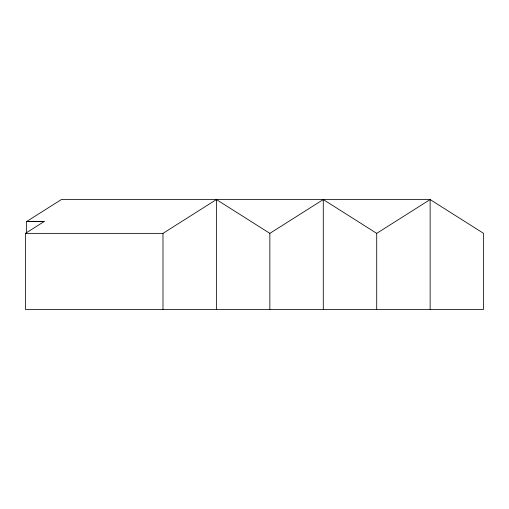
<?xml version="1.0" encoding="UTF-8"?>
<svg xmlns="http://www.w3.org/2000/svg" width="509" height="509" viewBox="0 0 509 509"><rect width="100%" height="100%" fill="white"/><g stroke="black" fill="none" stroke-linecap="round" stroke-linejoin="round"><path stroke-width="0.76" d="M44.219 221.491L26.633 221.53L61.36 199.553L430.137 199.553L483.55 233.351L483.55 309.447L25.45 309.447L25.45 233.364L44.219 221.491L26.633 221.53L26.633 233.415M25.45 233.364L162.988 233.364L216.414 199.553L269.853 233.364L269.853 309.447M269.853 233.364L323.279 199.553L376.711 233.364L376.711 309.447M376.711 233.364L430.137 199.553L430.137 309.447M323.279 199.553L323.279 309.447M216.414 199.553L216.414 309.447M162.988 233.364L162.988 309.447"/></g></svg>
